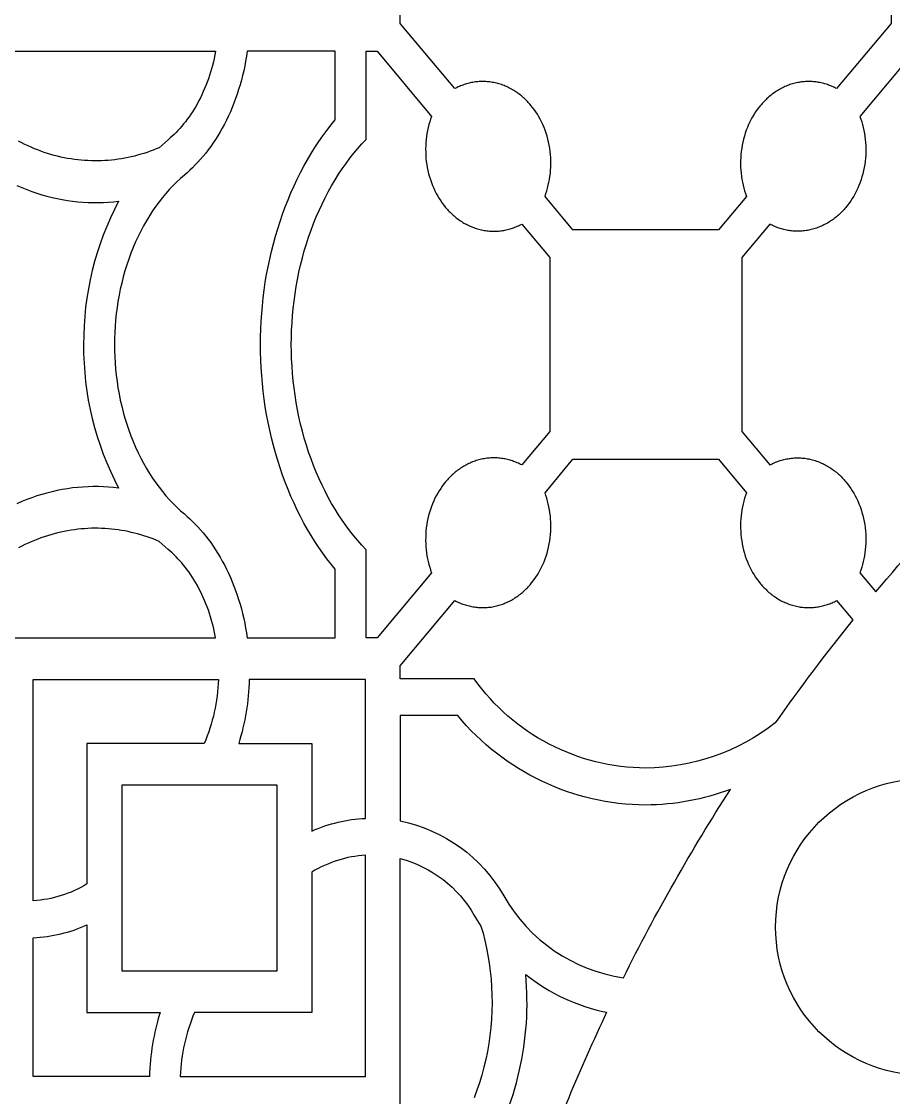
# Model space of a CAD drawing. Extents: x 59271 to 61367, y 41180 to 44085.
# Drawn here: x 59774.5 to 59921.7, y 43077.4 to 43259.1 of the extents above; entities that cross this region are included whole.
import ezdxf

# ---------------------------------------------------------------- set-up
doc = ezdxf.new("R2010")
doc.units = 0
doc.layers.get('0').update_dxf_attribs({"linetype": 'CONTINUOUS'})
doc.layers.add('LAYER_01', color=1, linetype='CONTINUOUS')

msp = doc.modelspace()

# ---------------------------------------------------------------- linework, layer by layer
for points in [[(59921.33, 43260.93), (59921.33, 43258.73), (59912.12, 43247.73), (59911.93, 43247.82), (59911.74, 43247.92), (59911.55, 43248.01), (59911.36, 43248.1), (59911.16, 43248.18), (59910.96, 43248.26), (59910.76, 43248.33), (59910.56, 43248.4), (59910.35, 43248.47), (59910.14, 43248.53), (59909.94, 43248.59), (59909.72, 43248.65), (59909.51, 43248.7), (59909.3, 43248.74), (59909.08, 43248.78), (59908.87, 43248.81), (59908.65, 43248.85), (59908.43, 43248.87), (59908.21, 43248.89), (59907.99, 43248.91), (59907.77, 43248.92), (59907.55, 43248.92), (59907.33, 43248.92), (59907.1, 43248.92), (59906.88, 43248.91), (59906.66, 43248.89), (59906.44, 43248.87), (59906.21, 43248.85), (59905.99, 43248.82), (59905.77, 43248.78), (59905.55, 43248.74), (59905.33, 43248.69), (59905.11, 43248.64), (59904.89, 43248.59), (59904.67, 43248.53), (59904.46, 43248.46), (59904.24, 43248.39), (59904.03, 43248.31), (59903.81, 43248.23), (59903.6, 43248.15), (59903.39, 43248.06), (59903.19, 43247.96), (59902.98, 43247.86), (59902.78, 43247.76), (59902.58, 43247.65), (59902.38, 43247.53), (59902.18, 43247.42), (59901.99, 43247.3), (59901.8, 43247.17), (59901.61, 43247.04), (59901.42, 43246.91), (59901.24, 43246.77), (59901.06, 43246.63), (59900.88, 43246.49), (59900.7, 43246.34), (59900.53, 43246.19), (59900.36, 43246.04), (59900.2, 43245.88), (59900.04, 43245.72), (59899.88, 43245.56), (59899.72, 43245.4), (59899.57, 43245.23), (59899.42, 43245.06), (59899.27, 43244.89), (59898.99, 43244.54), (59898.71, 43244.17), (59898.44, 43243.78), (59898.18, 43243.38), (59897.93, 43242.97), (59897.7, 43242.54), (59897.47, 43242.1), (59897.26, 43241.65), (59897.06, 43241.18), (59896.87, 43240.7), (59896.7, 43240.21), (59896.55, 43239.71), (59896.41, 43239.21), (59896.29, 43238.7), (59896.18, 43238.18), (59896.09, 43237.65), (59896.02, 43237.12), (59895.96, 43236.59), (59895.92, 43236.06), (59895.9, 43235.53), (59895.9, 43235), (59895.91, 43234.47), (59895.94, 43233.94), (59895.99, 43233.42), (59896.05, 43232.91), (59896.13, 43232.4), (59896.22, 43231.9), (59896.33, 43231.41), (59896.45, 43230.92), (59896.59, 43230.45), (59896.74, 43229.99), (59896.9, 43229.53), (59892.17, 43223.88), (59871.4, 43223.88), (59867.6, 43223.88), (59862.88, 43229.53), (59863.04, 43229.99), (59863.19, 43230.45), (59863.32, 43230.92), (59863.44, 43231.41), (59863.55, 43231.9), (59863.65, 43232.4), (59863.72, 43232.91), (59863.79, 43233.42), (59863.83, 43233.94), (59863.86, 43234.47), (59863.88, 43235), (59863.87, 43235.53), (59863.85, 43236.06), (59863.82, 43236.59), (59863.76, 43237.12), (59863.69, 43237.65), (59863.6, 43238.18), (59863.49, 43238.7), (59863.37, 43239.21), (59863.23, 43239.71), (59863.07, 43240.21), (59862.9, 43240.7), (59862.72, 43241.18), (59862.52, 43241.65), (59862.3, 43242.1), (59862.08, 43242.54), (59861.84, 43242.97), (59861.59, 43243.38), (59861.33, 43243.78), (59861.07, 43244.17), (59860.79, 43244.54), (59860.5, 43244.89), (59860.36, 43245.06), (59860.21, 43245.23), (59860.06, 43245.4), (59859.9, 43245.56), (59859.74, 43245.72), (59859.58, 43245.88), (59859.41, 43246.04), (59859.24, 43246.19), (59859.07, 43246.34), (59858.9, 43246.49), (59858.72, 43246.63), (59858.54, 43246.77), (59858.36, 43246.91), (59858.17, 43247.04), (59857.98, 43247.17), (59857.79, 43247.3), (59857.59, 43247.42), (59857.4, 43247.53), (59857.2, 43247.65), (59857, 43247.76), (59856.79, 43247.86), (59856.59, 43247.96), (59856.38, 43248.06), (59856.17, 43248.15), (59855.96, 43248.23), (59855.75, 43248.31), (59855.54, 43248.39), (59855.32, 43248.46), (59855.1, 43248.53), (59854.89, 43248.59), (59854.67, 43248.64), (59854.45, 43248.69), (59854.23, 43248.74), (59854.01, 43248.78), (59853.78, 43248.82), (59853.56, 43248.85), (59853.34, 43248.87), (59853.12, 43248.89), (59852.89, 43248.91), (59852.67, 43248.92), (59852.45, 43248.92), (59852.23, 43248.92), (59852.01, 43248.92), (59851.78, 43248.91), (59851.56, 43248.89), (59851.35, 43248.87), (59851.13, 43248.85), (59850.91, 43248.81), (59850.69, 43248.78), (59850.48, 43248.74), (59850.26, 43248.7), (59850.05, 43248.65), (59849.84, 43248.59), (59849.63, 43248.53), (59849.43, 43248.47), (59849.22, 43248.4), (59849.02, 43248.33), (59848.82, 43248.26), (59848.62, 43248.18), (59848.42, 43248.1), (59848.22, 43248.01), (59848.03, 43247.92), (59847.84, 43247.82), (59847.65, 43247.73), (59838.45, 43258.73), (59838.45, 43260.93)], [(59770.6, 43254.03), (59807.26, 43254.03), (59807.15, 43253.43), (59807.02, 43252.83), (59806.89, 43252.24), (59806.74, 43251.65), (59806.58, 43251.07), (59806.41, 43250.49), (59806.23, 43249.92), (59806.04, 43249.36), (59805.84, 43248.81), (59805.63, 43248.27), (59805.41, 43247.73), (59805.18, 43247.21), (59804.95, 43246.69), (59804.7, 43246.18), (59804.45, 43245.69), (59804.19, 43245.2), (59803.92, 43244.73), (59803.64, 43244.27), (59803.36, 43243.82), (59803.07, 43243.38), (59802.78, 43242.96), (59802.48, 43242.54), (59802.17, 43242.14), (59801.86, 43241.75), (59801.54, 43241.38), (59801.23, 43241.01), (59800.9, 43240.66), (59800.58, 43240.33), (59800.25, 43240), (59799.92, 43239.69), (59799.58, 43239.39), (59799.25, 43239.1), (59797.73, 43237.75), (59797.22, 43237.54), (59796.71, 43237.34), (59796.2, 43237.14), (59795.68, 43236.96), (59795.15, 43236.79), (59794.63, 43236.63), (59794.09, 43236.48), (59793.55, 43236.34), (59793.01, 43236.21), (59792.47, 43236.09), (59791.92, 43235.98), (59791.36, 43235.88), (59790.81, 43235.8), (59790.25, 43235.72), (59789.69, 43235.66), (59789.13, 43235.61), (59788.56, 43235.57), (59787.99, 43235.54), (59787.42, 43235.53), (59786.85, 43235.52), (59786.28, 43235.53), (59785.71, 43235.56), (59785.14, 43235.59), (59784.56, 43235.64), (59783.99, 43235.69), (59783.42, 43235.77), (59782.85, 43235.85), (59782.27, 43235.94), (59781.7, 43236.05), (59781.14, 43236.17), (59780.57, 43236.31), (59780, 43236.45), (59779.44, 43236.61), (59778.88, 43236.78), (59778.33, 43236.96), (59777.77, 43237.15), (59777.22, 43237.36), (59776.67, 43237.58), (59776.13, 43237.81), (59775.59, 43238.05), (59775.06, 43238.3), (59774.53, 43238.56), (59774, 43238.83)], [(59770.6, 43154.98), (59807.26, 43154.98), (59807.15, 43155.58), (59807.02, 43156.18), (59806.89, 43156.77), (59806.74, 43157.36), (59806.58, 43157.94), (59806.41, 43158.52), (59806.23, 43159.09), (59806.04, 43159.65), (59805.84, 43160.2), (59805.63, 43160.75), (59805.41, 43161.28), (59805.18, 43161.81), (59804.95, 43162.32), (59804.7, 43162.83), (59804.45, 43163.32), (59804.19, 43163.81), (59803.92, 43164.28), (59803.64, 43164.74), (59803.36, 43165.19), (59803.07, 43165.63), (59802.78, 43166.06), (59802.48, 43166.47), (59802.17, 43166.87), (59801.86, 43167.26), (59801.54, 43167.64), (59801.23, 43168), (59800.9, 43168.35), (59800.58, 43168.69), (59800.25, 43169.01), (59799.92, 43169.32), (59799.58, 43169.62), (59799.25, 43169.91), (59797.73, 43171.27), (59797.22, 43171.48), (59796.71, 43171.68), (59796.2, 43171.87), (59795.68, 43172.05), (59795.15, 43172.22), (59794.63, 43172.38), (59794.09, 43172.53), (59793.55, 43172.67), (59793.01, 43172.8), (59792.47, 43172.92), (59791.92, 43173.03), (59791.36, 43173.13), (59790.81, 43173.22), (59790.25, 43173.29), (59789.69, 43173.35), (59789.13, 43173.4), (59788.56, 43173.44), (59787.99, 43173.47), (59787.42, 43173.48), (59786.85, 43173.49), (59786.28, 43173.48), (59785.71, 43173.46), (59785.14, 43173.42), (59784.56, 43173.38), (59783.99, 43173.32), (59783.42, 43173.25), (59782.85, 43173.16), (59782.27, 43173.07), (59781.7, 43172.96), (59781.14, 43172.84), (59780.57, 43172.71), (59780, 43172.56), (59779.44, 43172.4), (59778.88, 43172.23), (59778.33, 43172.05), (59777.77, 43171.86), (59777.22, 43171.65), (59776.67, 43171.44), (59776.13, 43171.21), (59775.59, 43170.97), (59775.06, 43170.72), (59774.53, 43170.45), (59774, 43170.18)]]:
    msp.add_lwpolyline(points)
for points in [[(59790.18, 43204.51), (59790.19, 43203.48), (59790.22, 43202.44), (59790.28, 43201.4), (59790.37, 43200.36), (59790.47, 43199.32), (59790.61, 43198.27), (59790.77, 43197.22), (59790.95, 43196.18), (59791.16, 43195.14), (59791.4, 43194.11), (59791.66, 43193.08), (59791.94, 43192.07), (59792.25, 43191.06), (59792.59, 43190.07), (59792.95, 43189.09), (59793.33, 43188.13), (59793.73, 43187.18), (59794.16, 43186.25), (59794.61, 43185.35), (59795.08, 43184.46), (59795.57, 43183.6), (59796.08, 43182.76), (59796.61, 43181.95), (59797.15, 43181.16), (59797.71, 43180.4), (59798.28, 43179.67), (59798.87, 43178.97), (59799.47, 43178.29), (59800.09, 43177.65), (59800.71, 43177.03), (59801.34, 43176.45), (59801.98, 43175.9), (59802.45, 43175.5), (59802.92, 43175.08), (59803.38, 43174.64), (59803.83, 43174.18), (59804.28, 43173.71), (59804.73, 43173.21), (59805.17, 43172.7), (59805.6, 43172.17), (59806.03, 43171.62), (59806.44, 43171.06), (59806.85, 43170.47), (59807.25, 43169.87), (59807.64, 43169.25), (59808.02, 43168.61), (59808.39, 43167.96), (59808.75, 43167.29), (59809.1, 43166.61), (59809.43, 43165.91), (59809.75, 43165.2), (59810.06, 43164.47), (59810.35, 43163.73), (59810.63, 43162.98), (59810.9, 43162.22), (59811.15, 43161.44), (59811.39, 43160.66), (59811.61, 43159.87), (59811.81, 43159.07), (59812, 43158.26), (59812.17, 43157.45), (59812.32, 43156.63), (59812.46, 43155.81), (59812.58, 43154.98), (59827.47, 43154.98), (59827.47, 43166.56), (59826.75, 43167.44), (59826.05, 43168.34), (59825.37, 43169.28), (59824.7, 43170.24), (59824.04, 43171.23), (59823.4, 43172.25), (59822.78, 43173.3), (59822.18, 43174.36), (59821.6, 43175.46), (59821.04, 43176.57), (59820.5, 43177.71), (59819.98, 43178.87), (59819.49, 43180.05), (59819.01, 43181.25), (59818.56, 43182.47), (59818.14, 43183.7), (59817.74, 43184.95), (59817.36, 43186.21), (59817.01, 43187.48), (59816.69, 43188.77), (59816.39, 43190.06), (59816.12, 43191.36), (59815.87, 43192.67), (59815.65, 43193.99), (59815.46, 43195.3), (59815.29, 43196.62), (59815.15, 43197.94), (59815.04, 43199.26), (59814.95, 43200.58), (59814.89, 43201.89), (59814.85, 43203.2), (59814.84, 43204.51), (59814.85, 43205.81), (59814.89, 43207.12), (59814.95, 43208.43), (59815.04, 43209.75), (59815.15, 43211.07), (59815.29, 43212.39), (59815.46, 43213.71), (59815.65, 43215.03), (59815.87, 43216.34), (59816.12, 43217.65), (59816.39, 43218.95), (59816.69, 43220.24), (59817.01, 43221.53), (59817.36, 43222.8), (59817.74, 43224.06), (59818.14, 43225.31), (59818.56, 43226.54), (59819.01, 43227.76), (59819.49, 43228.96), (59819.98, 43230.14), (59820.5, 43231.3), (59821.04, 43232.44), (59821.6, 43233.55), (59822.18, 43234.65), (59822.78, 43235.72), (59823.4, 43236.76), (59824.04, 43237.78), (59824.7, 43238.77), (59825.37, 43239.73), (59826.05, 43240.67), (59826.75, 43241.58), (59827.47, 43242.45), (59827.47, 43254.03), (59812.58, 43254.03), (59812.46, 43253.21), (59812.32, 43252.38), (59812.17, 43251.56), (59812, 43250.75), (59811.81, 43249.94), (59811.61, 43249.14), (59811.39, 43248.35), (59811.15, 43247.57), (59810.9, 43246.79), (59810.63, 43246.03), (59810.35, 43245.28), (59810.06, 43244.54), (59809.75, 43243.82), (59809.43, 43243.1), (59809.1, 43242.4), (59808.75, 43241.72), (59808.39, 43241.05), (59808.02, 43240.4), (59807.64, 43239.76), (59807.25, 43239.14), (59806.85, 43238.54), (59806.44, 43237.96), (59806.03, 43237.39), (59805.6, 43236.84), (59805.17, 43236.31), (59804.73, 43235.8), (59804.28, 43235.3), (59803.83, 43234.83), (59803.38, 43234.37), (59802.92, 43233.93), (59802.45, 43233.52), (59801.98, 43233.11), (59801.34, 43232.56), (59800.71, 43231.98), (59800.09, 43231.36), (59799.47, 43230.72), (59798.87, 43230.04), (59798.28, 43229.34), (59797.71, 43228.61), (59797.15, 43227.85), (59796.61, 43227.06), (59796.08, 43226.25), (59795.57, 43225.41), (59795.08, 43224.55), (59794.61, 43223.66), (59794.16, 43222.76), (59793.73, 43221.83), (59793.33, 43220.89), (59792.95, 43219.92), (59792.59, 43218.94), (59792.25, 43217.95), (59791.94, 43216.95), (59791.66, 43215.93), (59791.4, 43214.9), (59791.16, 43213.87), (59790.95, 43212.83), (59790.77, 43211.79), (59790.61, 43210.74), (59790.47, 43209.7), (59790.37, 43208.65), (59790.28, 43207.61), (59790.22, 43206.57), (59790.19, 43205.53)], [(59863.67, 43204.51), (59863.67, 43189.83), (59858.95, 43184.18), (59858.76, 43184.27), (59858.57, 43184.37), (59858.38, 43184.46), (59858.18, 43184.55), (59857.98, 43184.63), (59857.78, 43184.71), (59857.58, 43184.78), (59857.38, 43184.85), (59857.17, 43184.92), (59856.97, 43184.98), (59856.76, 43185.04), (59856.55, 43185.1), (59856.34, 43185.14), (59856.12, 43185.19), (59855.91, 43185.23), (59855.69, 43185.26), (59855.47, 43185.29), (59855.26, 43185.32), (59855.04, 43185.34), (59854.82, 43185.36), (59854.59, 43185.37), (59854.37, 43185.37), (59854.15, 43185.37), (59853.93, 43185.37), (59853.71, 43185.36), (59853.48, 43185.34), (59853.26, 43185.32), (59853.04, 43185.3), (59852.82, 43185.27), (59852.59, 43185.23), (59852.37, 43185.19), (59852.15, 43185.14), (59851.93, 43185.09), (59851.71, 43185.04), (59851.5, 43184.98), (59851.28, 43184.91), (59851.06, 43184.84), (59850.85, 43184.76), (59850.64, 43184.68), (59850.43, 43184.6), (59850.22, 43184.5), (59850.01, 43184.41), (59849.81, 43184.31), (59849.6, 43184.21), (59849.4, 43184.1), (59849.2, 43183.98), (59849.01, 43183.87), (59848.81, 43183.75), (59848.62, 43183.62), (59848.43, 43183.49), (59848.25, 43183.36), (59848.06, 43183.22), (59847.88, 43183.08), (59847.7, 43182.94), (59847.53, 43182.79), (59847.36, 43182.64), (59847.19, 43182.49), (59847.02, 43182.33), (59846.86, 43182.17), (59846.7, 43182.01), (59846.54, 43181.85), (59846.39, 43181.68), (59846.24, 43181.51), (59846.1, 43181.34), (59845.81, 43180.99), (59845.53, 43180.62), (59845.27, 43180.23), (59845.01, 43179.83), (59844.76, 43179.42), (59844.52, 43178.99), (59844.3, 43178.55), (59844.08, 43178.1), (59843.88, 43177.63), (59843.7, 43177.15), (59843.53, 43176.66), (59843.37, 43176.16), (59843.23, 43175.66), (59843.11, 43175.15), (59843, 43174.63), (59842.91, 43174.1), (59842.84, 43173.57), (59842.78, 43173.04), (59842.75, 43172.51), (59842.73, 43171.98), (59842.72, 43171.45), (59842.74, 43170.92), (59842.77, 43170.39), (59842.81, 43169.87), (59842.88, 43169.36), (59842.95, 43168.85), (59843.05, 43168.35), (59843.16, 43167.85), (59843.28, 43167.37), (59843.41, 43166.9), (59843.56, 43166.43), (59843.72, 43165.98), (59834.52, 43154.98), (59832.67, 43154.98), (59832.67, 43169.87), (59831.97, 43170.62), (59831.28, 43171.4), (59830.6, 43172.21), (59829.94, 43173.05), (59829.29, 43173.92), (59828.65, 43174.83), (59828.03, 43175.75), (59827.43, 43176.71), (59826.85, 43177.69), (59826.29, 43178.7), (59825.75, 43179.73), (59825.23, 43180.78), (59824.73, 43181.86), (59824.25, 43182.95), (59823.8, 43184.07), (59823.37, 43185.2), (59822.97, 43186.35), (59822.59, 43187.51), (59822.24, 43188.69), (59821.91, 43189.88), (59821.61, 43191.08), (59821.33, 43192.29), (59821.09, 43193.5), (59820.87, 43194.72), (59820.67, 43195.95), (59820.5, 43197.18), (59820.36, 43198.4), (59820.25, 43199.63), (59820.16, 43200.86), (59820.09, 43202.08), (59820.06, 43203.3), (59820.04, 43204.51), (59820.06, 43205.72), (59820.09, 43206.93), (59820.16, 43208.16), (59820.25, 43209.38), (59820.36, 43210.61), (59820.5, 43211.84), (59820.67, 43213.06), (59820.87, 43214.29), (59821.09, 43215.51), (59821.33, 43216.73), (59821.61, 43217.93), (59821.91, 43219.13), (59822.24, 43220.32), (59822.59, 43221.5), (59822.97, 43222.66), (59823.37, 43223.81), (59823.8, 43224.95), (59824.25, 43226.06), (59824.73, 43227.16), (59825.23, 43228.23), (59825.75, 43229.29), (59826.29, 43230.32), (59826.85, 43231.32), (59827.43, 43232.3), (59828.03, 43233.26), (59828.65, 43234.19), (59829.29, 43235.09), (59829.94, 43235.96), (59830.6, 43236.8), (59831.28, 43237.61), (59831.97, 43238.39), (59832.67, 43239.15), (59832.67, 43254.03), (59834.52, 43254.03), (59843.72, 43243.03), (59843.56, 43242.58), (59843.41, 43242.11), (59843.28, 43241.64), (59843.16, 43241.16), (59843.05, 43240.66), (59842.95, 43240.16), (59842.88, 43239.65), (59842.81, 43239.14), (59842.77, 43238.62), (59842.74, 43238.09), (59842.72, 43237.56), (59842.73, 43237.03), (59842.75, 43236.5), (59842.78, 43235.97), (59842.84, 43235.44), (59842.91, 43234.91), (59843, 43234.39), (59843.11, 43233.87), (59843.23, 43233.35), (59843.37, 43232.85), (59843.53, 43232.35), (59843.7, 43231.86), (59843.88, 43231.38), (59844.08, 43230.92), (59844.3, 43230.46), (59844.52, 43230.02), (59844.76, 43229.59), (59845.01, 43229.18), (59845.27, 43228.78), (59845.53, 43228.39), (59845.81, 43228.03), (59846.1, 43227.67), (59846.24, 43227.5), (59846.39, 43227.33), (59846.54, 43227.16), (59846.7, 43227), (59846.86, 43226.84), (59847.02, 43226.68), (59847.19, 43226.52), (59847.36, 43226.37), (59847.53, 43226.22), (59847.7, 43226.07), (59847.88, 43225.93), (59848.06, 43225.79), (59848.25, 43225.65), (59848.43, 43225.52), (59848.62, 43225.39), (59848.81, 43225.27), (59849.01, 43225.14), (59849.2, 43225.03), (59849.4, 43224.91), (59849.6, 43224.81), (59849.81, 43224.7), (59850.01, 43224.6), (59850.22, 43224.51), (59850.43, 43224.42), (59850.64, 43224.33), (59850.85, 43224.25), (59851.06, 43224.17), (59851.28, 43224.1), (59851.5, 43224.04), (59851.71, 43223.98), (59851.93, 43223.92), (59852.15, 43223.87), (59852.37, 43223.82), (59852.59, 43223.78), (59852.82, 43223.75), (59853.04, 43223.71), (59853.26, 43223.69), (59853.48, 43223.67), (59853.71, 43223.65), (59853.93, 43223.64), (59854.15, 43223.64), (59854.37, 43223.64), (59854.59, 43223.65), (59854.82, 43223.66), (59855.04, 43223.67), (59855.26, 43223.69), (59855.47, 43223.72), (59855.69, 43223.75), (59855.91, 43223.78), (59856.12, 43223.82), (59856.34, 43223.87), (59856.55, 43223.92), (59856.76, 43223.97), (59856.97, 43224.03), (59857.17, 43224.09), (59857.38, 43224.16), (59857.58, 43224.23), (59857.78, 43224.3), (59857.98, 43224.38), (59858.18, 43224.47), (59858.38, 43224.55), (59858.57, 43224.64), (59858.76, 43224.74), (59858.95, 43224.84), (59863.67, 43219.19)], [(59817.63, 43130.1), (59791.41, 43130.1), (59791.41, 43098.77), (59817.63, 43098.77)]]:
    msp.add_lwpolyline(points, close=True)
for points in [[(59925.26, 43254.03), (59916.05, 43243.03), (59916.21, 43242.58), (59916.36, 43242.11), (59916.5, 43241.64), (59916.62, 43241.16), (59916.73, 43240.66), (59916.82, 43240.16), (59916.9, 43239.65), (59916.96, 43239.14), (59917.01, 43238.62), (59917.04, 43238.09), (59917.05, 43237.56), (59917.05, 43237.03), (59917.03, 43236.5), (59916.99, 43235.97), (59916.94, 43235.44), (59916.86, 43234.91), (59916.77, 43234.39), (59916.67, 43233.87), (59916.54, 43233.35), (59916.4, 43232.85), (59916.25, 43232.35), (59916.08, 43231.86), (59915.89, 43231.38), (59915.69, 43230.92), (59915.48, 43230.46), (59915.26, 43230.02), (59915.02, 43229.59), (59914.77, 43229.18), (59914.51, 43228.78), (59914.24, 43228.39), (59913.96, 43228.03), (59913.68, 43227.67), (59913.53, 43227.5), (59913.38, 43227.33), (59913.23, 43227.16), (59913.08, 43227), (59912.92, 43226.84), (59912.75, 43226.68), (59912.59, 43226.52), (59912.42, 43226.37), (59912.25, 43226.22), (59912.07, 43226.07), (59911.9, 43225.93), (59911.71, 43225.79), (59911.53, 43225.65), (59911.35, 43225.52), (59911.16, 43225.39), (59910.96, 43225.27), (59910.77, 43225.14), (59910.57, 43225.03), (59910.38, 43224.91), (59910.17, 43224.81), (59909.97, 43224.7), (59909.77, 43224.6), (59909.56, 43224.51), (59909.35, 43224.42), (59909.14, 43224.33), (59908.93, 43224.25), (59908.71, 43224.17), (59908.5, 43224.1), (59908.28, 43224.04), (59908.06, 43223.98), (59907.84, 43223.92), (59907.62, 43223.87), (59907.4, 43223.82), (59907.18, 43223.78), (59906.96, 43223.75), (59906.74, 43223.71), (59906.52, 43223.69), (59906.29, 43223.67), (59906.07, 43223.65), (59905.85, 43223.64), (59905.63, 43223.64), (59905.4, 43223.64), (59905.18, 43223.65), (59904.96, 43223.66), (59904.74, 43223.67), (59904.52, 43223.69), (59904.3, 43223.72), (59904.09, 43223.75), (59903.87, 43223.78), (59903.65, 43223.82), (59903.44, 43223.87), (59903.23, 43223.92), (59903.02, 43223.97), (59902.81, 43224.03), (59902.6, 43224.09), (59902.4, 43224.16), (59902.19, 43224.23), (59901.99, 43224.3), (59901.79, 43224.38), (59901.6, 43224.47), (59901.4, 43224.55), (59901.21, 43224.64), (59901.02, 43224.74), (59900.83, 43224.84), (59896.1, 43219.19), (59896.1, 43189.83), (59900.83, 43184.18), (59901.02, 43184.27), (59901.21, 43184.37), (59901.4, 43184.46), (59901.6, 43184.55), (59901.79, 43184.63), (59901.99, 43184.71), (59902.19, 43184.78), (59902.4, 43184.85), (59902.6, 43184.92), (59902.81, 43184.98), (59903.02, 43185.04), (59903.23, 43185.1), (59903.44, 43185.14), (59903.65, 43185.19), (59903.87, 43185.23), (59904.09, 43185.26), (59904.3, 43185.29), (59904.52, 43185.32), (59904.74, 43185.34), (59904.96, 43185.36), (59905.18, 43185.37), (59905.4, 43185.37), (59905.63, 43185.37), (59905.85, 43185.37), (59906.07, 43185.36), (59906.29, 43185.34), (59906.52, 43185.32), (59906.74, 43185.3), (59906.96, 43185.27), (59907.18, 43185.23), (59907.4, 43185.19), (59907.62, 43185.14), (59907.84, 43185.09), (59908.06, 43185.04), (59908.28, 43184.98), (59908.5, 43184.91), (59908.71, 43184.84), (59908.93, 43184.76), (59909.14, 43184.68), (59909.35, 43184.6), (59909.56, 43184.5), (59909.77, 43184.41), (59909.97, 43184.31), (59910.17, 43184.21), (59910.38, 43184.1), (59910.57, 43183.98), (59910.77, 43183.87), (59910.96, 43183.75), (59911.16, 43183.62), (59911.35, 43183.49), (59911.53, 43183.36), (59911.71, 43183.22), (59911.9, 43183.08), (59912.07, 43182.94), (59912.25, 43182.79), (59912.42, 43182.64), (59912.59, 43182.49), (59912.75, 43182.33), (59912.92, 43182.17), (59913.08, 43182.01), (59913.23, 43181.85), (59913.38, 43181.68), (59913.53, 43181.51), (59913.68, 43181.34), (59913.96, 43180.99), (59914.24, 43180.62), (59914.51, 43180.23), (59914.77, 43179.83), (59915.02, 43179.42), (59915.26, 43178.99), (59915.48, 43178.55), (59915.69, 43178.1), (59915.89, 43177.63), (59916.08, 43177.15), (59916.25, 43176.66), (59916.4, 43176.16), (59916.54, 43175.66), (59916.67, 43175.15), (59916.77, 43174.63), (59916.86, 43174.1), (59916.94, 43173.57), (59916.99, 43173.04), (59917.03, 43172.51), (59917.05, 43171.98), (59917.05, 43171.45), (59917.04, 43170.92), (59917.01, 43170.39), (59916.96, 43169.87), (59916.9, 43169.36), (59916.82, 43168.85), (59916.73, 43168.35), (59916.62, 43167.85), (59916.5, 43167.37), (59916.36, 43166.9), (59916.21, 43166.43), (59916.05, 43165.98), (59918.75, 43162.76, -0.017321), (59934.08, 43179.82)], [(59773.71, 43231.37), (59774.54, 43231.01), (59775.38, 43230.68), (59776.22, 43230.36), (59777.07, 43230.08), (59777.92, 43229.81), (59778.78, 43229.57), (59779.64, 43229.35), (59780.51, 43229.16), (59781.37, 43228.99), (59782.24, 43228.85), (59783.11, 43228.73), (59783.99, 43228.63), (59784.86, 43228.56), (59785.73, 43228.51), (59786.6, 43228.49), (59787.46, 43228.49), (59788.32, 43228.52), (59789.18, 43228.56), (59790.04, 43228.63), (59790.89, 43228.73, 0.124595), (59784.97, 43204.51, 0.124595), (59790.89, 43180.28), (59790.04, 43180.38), (59789.18, 43180.45), (59788.32, 43180.5), (59787.46, 43180.52), (59786.6, 43180.52), (59785.73, 43180.5), (59784.86, 43180.45), (59783.99, 43180.38), (59783.11, 43180.29), (59782.24, 43180.17), (59781.37, 43180.02), (59780.51, 43179.85), (59779.64, 43179.66), (59778.78, 43179.44), (59777.92, 43179.2), (59777.07, 43178.94), (59776.22, 43178.65), (59775.38, 43178.33), (59774.54, 43178), (59773.71, 43177.64)], [(59838.45, 43073.89), (59838.45, 43117.71, -0.200602), (59850.94, 43108.13), (59852.07, 43106.32), (59852.42, 43105.11), (59852.73, 43103.87), (59853.01, 43102.61), (59853.25, 43101.33), (59853.46, 43100.03), (59853.63, 43098.71), (59853.77, 43097.38), (59853.86, 43096.04), (59853.92, 43094.68), (59853.93, 43093.32), (59853.91, 43091.95), (59853.84, 43090.58), (59853.73, 43089.22), (59853.58, 43087.85), (59853.39, 43086.49), (59853.16, 43085.14), (59852.88, 43083.79), (59852.57, 43082.47), (59852.22, 43081.16), (59851.82, 43079.86), (59851.39, 43078.59), (59850.93, 43077.34)]]:
    msp.add_lwpolyline(points, format="xyb")
for points in [[(59901.74, 43140.62, -0.165613), (59879.89, 43132.99, -0.240747), (59850.9, 43148.08), (59838.45, 43148.08), (59838.45, 43150.28), (59847.65, 43161.29), (59847.84, 43161.19), (59848.03, 43161.09), (59848.22, 43161), (59848.42, 43160.92), (59848.62, 43160.83), (59848.82, 43160.75), (59849.02, 43160.68), (59849.22, 43160.61), (59849.43, 43160.54), (59849.63, 43160.48), (59849.84, 43160.42), (59850.05, 43160.37), (59850.26, 43160.32), (59850.48, 43160.27), (59850.69, 43160.23), (59850.91, 43160.2), (59851.13, 43160.17), (59851.35, 43160.14), (59851.56, 43160.12), (59851.78, 43160.11), (59852.01, 43160.09), (59852.23, 43160.09), (59852.45, 43160.09), (59852.67, 43160.09), (59852.89, 43160.1), (59853.12, 43160.12), (59853.34, 43160.14), (59853.56, 43160.16), (59853.78, 43160.19), (59854.01, 43160.23), (59854.23, 43160.27), (59854.45, 43160.32), (59854.67, 43160.37), (59854.89, 43160.42), (59855.1, 43160.49), (59855.32, 43160.55), (59855.54, 43160.62), (59855.75, 43160.7), (59855.96, 43160.78), (59856.17, 43160.87), (59856.38, 43160.96), (59856.59, 43161.05), (59856.79, 43161.15), (59857, 43161.26), (59857.2, 43161.36), (59857.4, 43161.48), (59857.59, 43161.59), (59857.79, 43161.72), (59857.98, 43161.84), (59858.17, 43161.97), (59858.36, 43162.1), (59858.54, 43162.24), (59858.72, 43162.38), (59858.9, 43162.52), (59859.07, 43162.67), (59859.24, 43162.82), (59859.41, 43162.97), (59859.58, 43163.13), (59859.74, 43163.29), (59859.9, 43163.45), (59860.06, 43163.61), (59860.21, 43163.78), (59860.36, 43163.95), (59860.5, 43164.12), (59860.79, 43164.48), (59861.07, 43164.84), (59861.33, 43165.23), (59861.59, 43165.63), (59861.84, 43166.04), (59862.08, 43166.47), (59862.3, 43166.91), (59862.52, 43167.37), (59862.72, 43167.83), (59862.9, 43168.31), (59863.07, 43168.8), (59863.23, 43169.3), (59863.37, 43169.8), (59863.49, 43170.32), (59863.6, 43170.84), (59863.69, 43171.36), (59863.76, 43171.89), (59863.82, 43172.42), (59863.85, 43172.95), (59863.87, 43173.48), (59863.88, 43174.01), (59863.86, 43174.54), (59863.83, 43175.07), (59863.79, 43175.59), (59863.72, 43176.1), (59863.65, 43176.61), (59863.55, 43177.11), (59863.44, 43177.61), (59863.32, 43178.09), (59863.19, 43178.56), (59863.04, 43179.03), (59862.88, 43179.48), (59867.6, 43185.13), (59871.4, 43185.13), (59892.17, 43185.13), (59896.9, 43179.48), (59896.74, 43179.03), (59896.59, 43178.56), (59896.45, 43178.09), (59896.33, 43177.61), (59896.22, 43177.11), (59896.13, 43176.61), (59896.05, 43176.1), (59895.99, 43175.59), (59895.94, 43175.07), (59895.91, 43174.54), (59895.9, 43174.01), (59895.9, 43173.48), (59895.92, 43172.95), (59895.96, 43172.42), (59896.02, 43171.89), (59896.09, 43171.36), (59896.18, 43170.84), (59896.29, 43170.32), (59896.41, 43169.8), (59896.55, 43169.3), (59896.7, 43168.8), (59896.87, 43168.31), (59897.06, 43167.83), (59897.26, 43167.37), (59897.47, 43166.91), (59897.7, 43166.47), (59897.93, 43166.04), (59898.18, 43165.63), (59898.44, 43165.23), (59898.71, 43164.84), (59898.99, 43164.48), (59899.27, 43164.12), (59899.42, 43163.95), (59899.57, 43163.78), (59899.72, 43163.61), (59899.88, 43163.45), (59900.04, 43163.29), (59900.2, 43163.13), (59900.36, 43162.97), (59900.53, 43162.82), (59900.7, 43162.67), (59900.88, 43162.52), (59901.06, 43162.38), (59901.24, 43162.24), (59901.42, 43162.1), (59901.61, 43161.97), (59901.8, 43161.84), (59901.99, 43161.72), (59902.18, 43161.59), (59902.38, 43161.48), (59902.58, 43161.36), (59902.78, 43161.26), (59902.98, 43161.15), (59903.19, 43161.05), (59903.39, 43160.96), (59903.6, 43160.87), (59903.81, 43160.78), (59904.03, 43160.7), (59904.24, 43160.62), (59904.46, 43160.55), (59904.67, 43160.49), (59904.89, 43160.42), (59905.11, 43160.37), (59905.33, 43160.32), (59905.55, 43160.27), (59905.77, 43160.23), (59905.99, 43160.19), (59906.21, 43160.16), (59906.44, 43160.14), (59906.66, 43160.12), (59906.88, 43160.1), (59907.1, 43160.09), (59907.33, 43160.09), (59907.55, 43160.09), (59907.77, 43160.09), (59907.99, 43160.11), (59908.21, 43160.12), (59908.43, 43160.14), (59908.65, 43160.17), (59908.87, 43160.2), (59909.08, 43160.23), (59909.3, 43160.27), (59909.51, 43160.32), (59909.72, 43160.37), (59909.94, 43160.42), (59910.14, 43160.48), (59910.35, 43160.54), (59910.56, 43160.61), (59910.76, 43160.68), (59910.96, 43160.75), (59911.16, 43160.83), (59911.36, 43160.92), (59911.55, 43161), (59911.74, 43161.09), (59911.93, 43161.19), (59912.12, 43161.29), (59914.86, 43158.02, 0.016458)], [(59785.53, 43113.44, -0.123377), (59776.48, 43110.59), (59776.48, 43147.94), (59807.74, 43147.94, -0.090687), (59805.35, 43137.14), (59785.53, 43137.14)], [(59823.52, 43122.37, -0.093744), (59832.56, 43124.51), (59832.56, 43147.94), (59812.95, 43147.94, -0.067508), (59811.16, 43137.14), (59823.52, 43137.14)], [(59894.2, 43129.4, -0.088375), (59879.89, 43126.76, -0.22236), (59848.14, 43141.86), (59838.45, 43141.86), (59838.45, 43124.07, -0.215544), (59855.95, 43111.4, 0.231353), (59876.12, 43097.59, -0.027652)], [(59803.69, 43091.73, 0.090687), (59801.3, 43080.93), (59832.56, 43080.93), (59832.56, 43118.28, 0.123377), (59823.52, 43115.43), (59823.52, 43091.73)], [(59776.48, 43104.36, 0.093744), (59785.53, 43106.51), (59785.53, 43091.73), (59797.89, 43091.73, 0.067508), (59796.09, 43080.93), (59776.48, 43080.93)], [(59861.18, 43062.63), (59861.08, 43062.72), (59860.86, 43062.94), (59860.63, 43063.16), (59860.4, 43063.37), (59860.17, 43063.58), (59859.94, 43063.78), (59859.7, 43063.97), (59859.46, 43064.16), (59859.22, 43064.34), (59858.97, 43064.52), (59858.73, 43064.69), (59858.48, 43064.85), (59858.23, 43065.01), (59857.98, 43065.16), (59857.73, 43065.3), (59857.48, 43065.44), (59857.23, 43065.57), (59856.98, 43065.7), (59856.72, 43065.81), (59856.47, 43065.93, 0.091636), (59852.45, 43066.7, 0.159593), (59859.62, 43098.14, 0.116515), (59873.29, 43091.76, 0.023836)]]:
    msp.add_lwpolyline(points, format="xyb", close=True)
at = {"layer": 'LAYER_01'}
msp.add_circle((59926.81, 43106.16), 25, dxfattribs=at)

doc.saveas('drawing.dxf')
